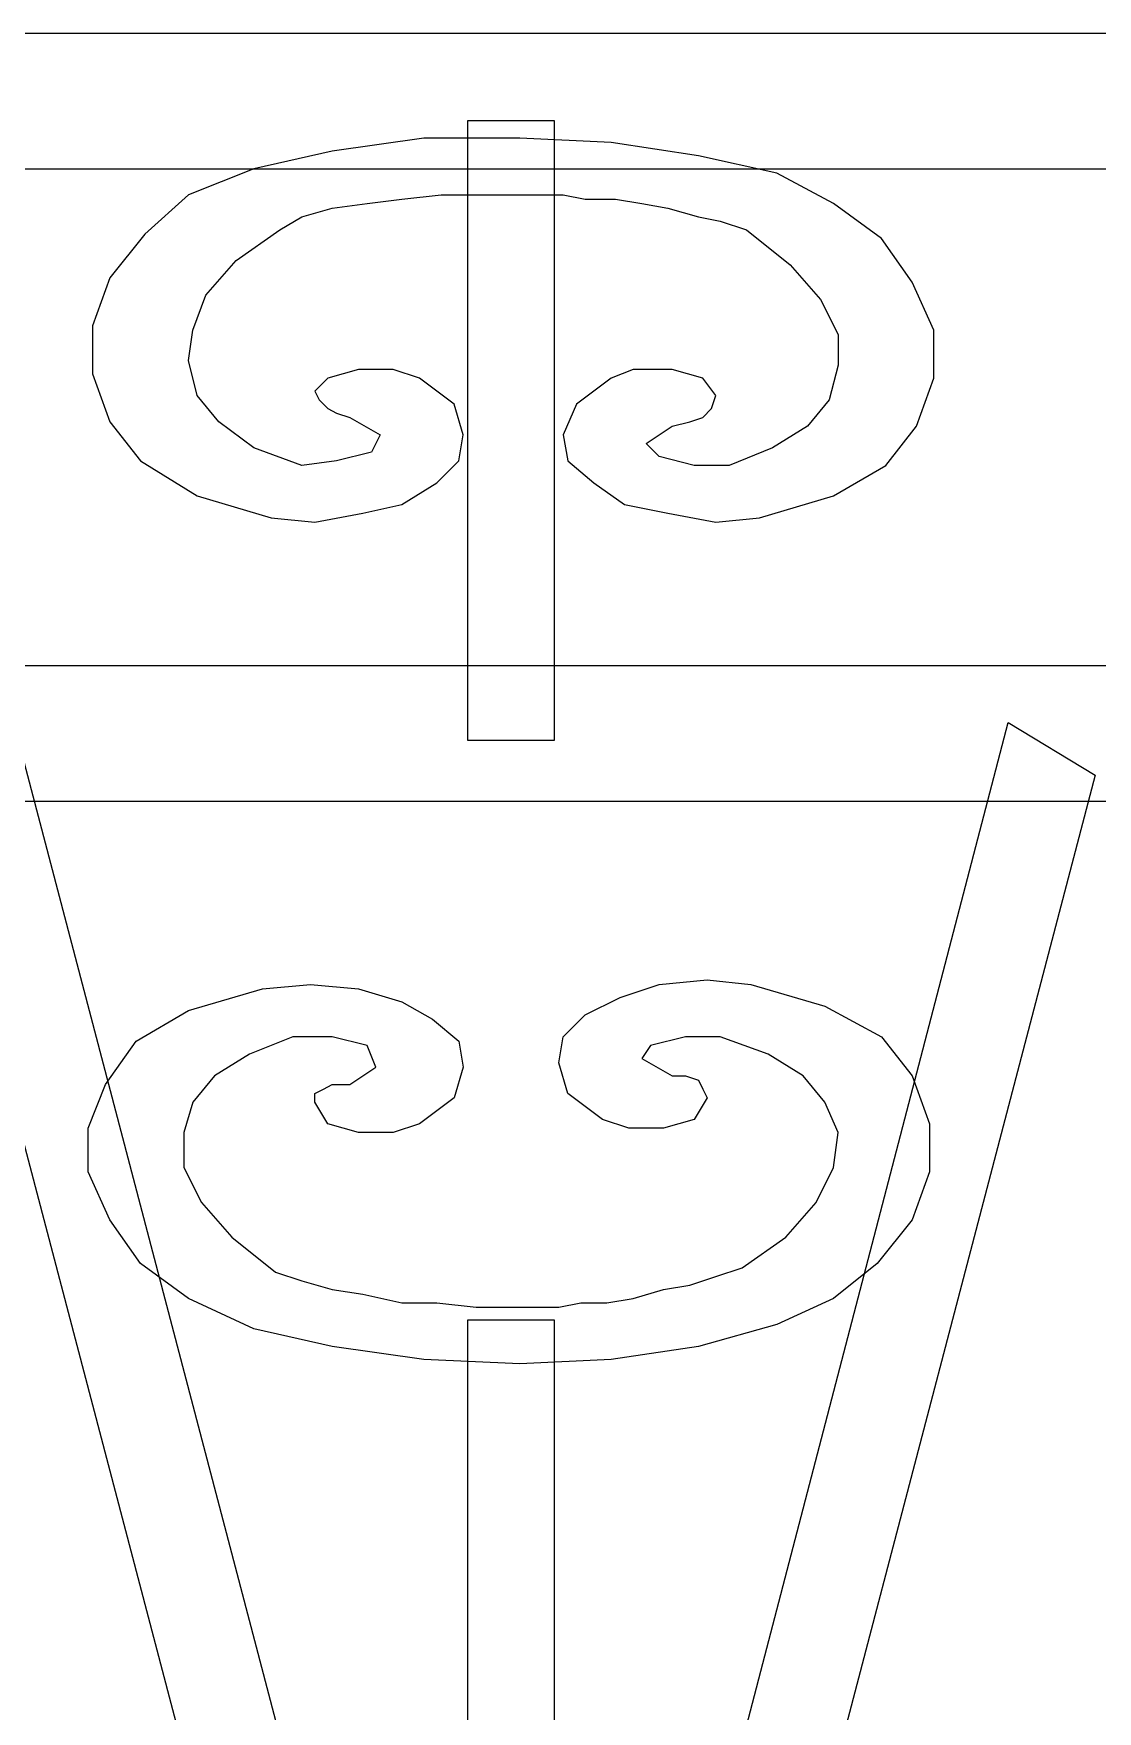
# Model space of a CAD drawing. Header units: centimetres. Extents: x -63 to 58, y -76 to 38.
# Drawn here: x -10.99 to 8.43, y 1.84 to 32.46 of the extents above; entities that cross this region are included whole.
import ezdxf

# ---------------------------------------------------------------- set-up
doc = ezdxf.new("R2010")
doc.units = ezdxf.units.CM
doc.header["$MEASUREMENT"] = 0
doc.layers.add('layer 1', color=7, linetype='Continuous')

msp = doc.modelspace()

# ---------------------------------------------------------------- linework, layer by layer
at = {"layer": 'layer 1', "color": 108}
for points, knots in [([(-55.91687, 32.4633), (-55.91687, 32.4633), (51.53055, 32.4633), (51.53055, 32.4633), (51.53055, 32.4633), (51.53055, 32.4633), (51.53055, 29.99599), (51.53055, 29.99599), (51.53055, 29.99599), (51.53055, 29.99599), (-55.91687, 29.99599), (-55.91687, 29.99599), (-55.91687, 29.99599), (-55.91687, 29.99599), (-55.91687, 32.4633), (-55.91687, 32.4633)], [0, 0, 0, 0, 0.25, 0.25, 0.25, 0.25, 0.5, 0.5, 0.5, 0.5, 0.75, 0.75, 0.75, 0.75, 1, 1, 1, 1]), ([(-3.06866, 30.87149), (-3.06866, 30.87149), (-1.47684, 30.87149), (-1.47684, 30.87149), (-1.47684, 30.87149), (-1.47684, 30.87149), (-1.47684, 19.56961), (-1.47684, 19.56961), (-1.47684, 19.56961), (-1.47684, 19.56961), (-3.06866, 19.56961), (-3.06866, 19.56961), (-3.06866, 19.56961), (-3.06866, 19.56961), (-3.06866, 30.87149), (-3.06866, 30.87149)], [0, 0, 0, 0, 0.25, 0.25, 0.25, 0.25, 0.5, 0.5, 0.5, 0.5, 0.75, 0.75, 0.75, 0.75, 1, 1, 1, 1]), ([(3.61696, 29.35927), (3.61696, 29.35927), (4.49246, 28.72254), (4.49246, 28.72254), (4.49246, 28.72254), (4.49246, 28.72254), (5.04959, 27.92664), (5.04959, 27.92664), (5.04959, 27.92664), (5.04959, 27.92664), (5.44755, 27.05114), (5.44755, 27.05114), (5.44755, 27.05114), (5.44755, 27.05114), (5.44755, 26.17564), (5.44755, 26.17564), (5.44755, 26.17564), (5.44755, 26.17564), (5.12918, 25.30014), (5.12918, 25.30014), (5.12918, 25.30014), (5.12918, 25.30014), (4.57205, 24.58383), (4.57205, 24.58383), (4.57205, 24.58383), (4.57205, 24.58383), (3.61696, 24.02669), (3.61696, 24.02669), (3.61696, 24.02669), (3.61696, 24.02669), (2.26392, 23.62874), (2.26392, 23.62874), (2.26392, 23.62874), (2.26392, 23.62874), (1.46801, 23.54915), (1.46801, 23.54915), (1.46801, 23.54915), (1.46801, 23.54915), (0.59251, 23.70833), (0.59251, 23.70833), (0.59251, 23.70833), (0.59251, 23.70833), (-0.20339, 23.86751), (-0.20339, 23.86751), (-0.20339, 23.86751), (-0.20339, 23.86751), (-0.76053, 24.26546), (-0.76053, 24.26546), (-0.76053, 24.26546), (-0.76053, 24.26546), (-1.23807, 24.66342), (-1.23807, 24.66342), (-1.23807, 24.66342), (-1.23807, 24.66342), (-1.31766, 25.14096), (-1.31766, 25.14096), (-1.31766, 25.14096), (-1.31766, 25.14096), (-1.07889, 25.6981), (-1.07889, 25.6981), (-1.07889, 25.6981), (-1.07889, 25.6981), (-0.44217, 26.17564), (-0.44217, 26.17564), (-0.44217, 26.17564), (-0.44217, 26.17564), (-0.04421, 26.33482), (-0.04421, 26.33482), (-0.04421, 26.33482), (-0.04421, 26.33482), (0.6721, 26.33482), (0.6721, 26.33482), (0.6721, 26.33482), (0.6721, 26.33482), (1.22924, 26.17564), (1.22924, 26.17564), (1.22924, 26.17564), (1.22924, 26.17564), (1.46801, 25.85728), (1.46801, 25.85728), (1.46801, 25.85728), (1.46801, 25.85728), (1.38842, 25.61851), (1.38842, 25.61851), (1.38842, 25.61851), (1.38842, 25.61851), (1.22924, 25.45932), (1.22924, 25.45932), (1.22924, 25.45932), (1.22924, 25.45932), (0.99047, 25.37973), (0.99047, 25.37973), (0.99047, 25.37973), (0.99047, 25.37973), (0.6721, 25.30014), (0.6721, 25.30014), (0.6721, 25.30014), (0.6721, 25.30014), (0.19456, 24.98178), (0.19456, 24.98178), (0.19456, 24.98178), (0.19456, 24.98178), (0.43333, 24.74301), (0.43333, 24.74301), (0.43333, 24.74301), (0.43333, 24.74301), (1.07006, 24.58383), (1.07006, 24.58383), (1.07006, 24.58383), (1.07006, 24.58383), (1.70678, 24.58383), (1.70678, 24.58383), (1.70678, 24.58383), (1.70678, 24.58383), (2.50269, 24.90219), (2.50269, 24.90219), (2.50269, 24.90219), (2.50269, 24.90219), (3.13942, 25.30014), (3.13942, 25.30014), (3.13942, 25.30014), (3.13942, 25.30014), (3.53737, 25.77769), (3.53737, 25.77769), (3.53737, 25.77769), (3.53737, 25.77769), (3.69655, 26.41441), (3.69655, 26.41441), (3.69655, 26.41441), (3.69655, 26.41441), (3.69655, 26.97155), (3.69655, 26.97155), (3.69655, 26.97155), (3.69655, 26.97155), (3.37819, 27.60827), (3.37819, 27.60827), (3.37819, 27.60827), (3.37819, 27.60827), (2.82105, 28.245), (2.82105, 28.245), (2.82105, 28.245), (2.82105, 28.245), (2.02515, 28.88172), (2.02515, 28.88172), (2.02515, 28.88172), (2.02515, 28.88172), (1.5476, 29.04091), (1.5476, 29.04091), (1.5476, 29.04091), (1.5476, 29.04091), (1.14965, 29.1205), (1.14965, 29.1205), (1.14965, 29.1205), (1.14965, 29.1205), (0.59251, 29.27968), (0.59251, 29.27968), (0.59251, 29.27968), (0.59251, 29.27968), (0.11497, 29.35927), (0.11497, 29.35927), (0.11497, 29.35927), (0.11497, 29.35927), (-0.36257, 29.43886), (-0.36257, 29.43886), (-0.36257, 29.43886), (-0.36257, 29.43886), (-0.91971, 29.43886), (-0.91971, 29.43886), (-0.91971, 29.43886), (-0.91971, 29.43886), (-1.31766, 29.51845), (-1.31766, 29.51845), (-1.31766, 29.51845), (-1.31766, 29.51845), (-1.79521, 29.51845), (-1.79521, 29.51845), (-1.79521, 29.51845), (-1.79521, 29.51845), (-1.79521, 29.51845), (-1.79521, 29.51845), (-1.79521, 29.51845), (-1.79521, 29.51845), (-1.79521, 29.51845), (-1.79521, 29.51845), (-1.79521, 29.51845), (-1.79521, 29.51845), (-1.79521, 29.51845), (-1.79521, 29.51845), (-1.79521, 29.51845), (-1.79521, 29.51845), (-1.79521, 29.51845), (-1.79521, 29.51845), (-1.79521, 29.51845), (-1.79521, 29.51845), (-2.27275, 29.51845), (-2.27275, 29.51845), (-2.27275, 29.51845), (-2.27275, 29.51845), (-2.90948, 29.51845), (-2.90948, 29.51845), (-2.90948, 29.51845), (-2.90948, 29.51845), (-3.5462, 29.51845), (-3.5462, 29.51845), (-3.5462, 29.51845), (-3.5462, 29.51845), (-4.26252, 29.43886), (-4.26252, 29.43886), (-4.26252, 29.43886), (-4.26252, 29.43886), (-4.89924, 29.35927), (-4.89924, 29.35927), (-4.89924, 29.35927), (-4.89924, 29.35927), (-5.53597, 29.27968), (-5.53597, 29.27968), (-5.53597, 29.27968), (-5.53597, 29.27968), (-6.0931, 29.1205), (-6.0931, 29.1205), (-6.0931, 29.1205), (-6.0931, 29.1205), (-6.49106, 28.88172), (-6.49106, 28.88172), (-6.49106, 28.88172), (-6.49106, 28.88172), (-7.28696, 28.32459), (-7.28696, 28.32459), (-7.28696, 28.32459), (-7.28696, 28.32459), (-7.8441, 27.68786), (-7.8441, 27.68786), (-7.8441, 27.68786), (-7.8441, 27.68786), (-8.08287, 27.05114), (-8.08287, 27.05114), (-8.08287, 27.05114), (-8.08287, 27.05114), (-8.16246, 26.494), (-8.16246, 26.494), (-8.16246, 26.494), (-8.16246, 26.494), (-8.00328, 25.85728), (-8.00328, 25.85728), (-8.00328, 25.85728), (-8.00328, 25.85728), (-7.60533, 25.37973), (-7.60533, 25.37973), (-7.60533, 25.37973), (-7.60533, 25.37973), (-6.9686, 24.90219), (-6.9686, 24.90219), (-6.9686, 24.90219), (-6.9686, 24.90219), (-6.0931, 24.58383), (-6.0931, 24.58383), (-6.0931, 24.58383), (-6.0931, 24.58383), (-5.45638, 24.66342), (-5.45638, 24.66342), (-5.45638, 24.66342), (-5.45638, 24.66342), (-4.81965, 24.8226), (-4.81965, 24.8226), (-4.81965, 24.8226), (-4.81965, 24.8226), (-4.66047, 25.14096), (-4.66047, 25.14096), (-4.66047, 25.14096), (-4.66047, 25.14096), (-5.21761, 25.45932), (-5.21761, 25.45932), (-5.21761, 25.45932), (-5.21761, 25.45932), (-5.45638, 25.53891), (-5.45638, 25.53891), (-5.45638, 25.53891), (-5.45638, 25.53891), (-5.61556, 25.61851), (-5.61556, 25.61851), (-5.61556, 25.61851), (-5.61556, 25.61851), (-5.77474, 25.77769), (-5.77474, 25.77769), (-5.77474, 25.77769), (-5.77474, 25.77769), (-5.85433, 25.93687), (-5.85433, 25.93687), (-5.85433, 25.93687), (-5.85433, 25.93687), (-5.61556, 26.17564), (-5.61556, 26.17564), (-5.61556, 26.17564), (-5.61556, 26.17564), (-5.05842, 26.33482), (-5.05842, 26.33482), (-5.05842, 26.33482), (-5.05842, 26.33482), (-4.4217, 26.33482), (-4.4217, 26.33482), (-4.4217, 26.33482), (-4.4217, 26.33482), (-3.94416, 26.17564), (-3.94416, 26.17564), (-3.94416, 26.17564), (-3.94416, 26.17564), (-3.30743, 25.6981), (-3.30743, 25.6981), (-3.30743, 25.6981), (-3.30743, 25.6981), (-3.14825, 25.14096), (-3.14825, 25.14096), (-3.14825, 25.14096), (-3.14825, 25.14096), (-3.22784, 24.66342), (-3.22784, 24.66342), (-3.22784, 24.66342), (-3.22784, 24.66342), (-3.62579, 24.26546), (-3.62579, 24.26546), (-3.62579, 24.26546), (-3.62579, 24.26546), (-4.26252, 23.86751), (-4.26252, 23.86751), (-4.26252, 23.86751), (-4.26252, 23.86751), (-4.97883, 23.70833), (-4.97883, 23.70833), (-4.97883, 23.70833), (-4.97883, 23.70833), (-5.85433, 23.54915), (-5.85433, 23.54915), (-5.85433, 23.54915), (-5.85433, 23.54915), (-6.65024, 23.62874), (-6.65024, 23.62874), (-6.65024, 23.62874), (-6.65024, 23.62874), (-8.00328, 24.02669), (-8.00328, 24.02669), (-8.00328, 24.02669), (-8.00328, 24.02669), (-9.03796, 24.66342), (-9.03796, 24.66342), (-9.03796, 24.66342), (-9.03796, 24.66342), (-9.59509, 25.37973), (-9.59509, 25.37973), (-9.59509, 25.37973), (-9.59509, 25.37973), (-9.91346, 26.25523), (-9.91346, 26.25523), (-9.91346, 26.25523), (-9.91346, 26.25523), (-9.91346, 27.13073), (-9.91346, 27.13073), (-9.91346, 27.13073), (-9.91346, 27.13073), (-9.59509, 28.00623), (-9.59509, 28.00623), (-9.59509, 28.00623), (-9.59509, 28.00623), (-8.95837, 28.80213), (-8.95837, 28.80213), (-8.95837, 28.80213), (-8.95837, 28.80213), (-8.16246, 29.51845), (-8.16246, 29.51845), (-8.16246, 29.51845), (-8.16246, 29.51845), (-6.9686, 29.99599), (-6.9686, 29.99599), (-6.9686, 29.99599), (-6.9686, 29.99599), (-5.53597, 30.31436), (-5.53597, 30.31436), (-5.53597, 30.31436), (-5.53597, 30.31436), (-3.86456, 30.55313), (-3.86456, 30.55313), (-3.86456, 30.55313), (-3.86456, 30.55313), (-2.11357, 30.55313), (-2.11357, 30.55313), (-2.11357, 30.55313), (-2.11357, 30.55313), (-0.44217, 30.47354), (-0.44217, 30.47354), (-0.44217, 30.47354), (-0.44217, 30.47354), (1.14965, 30.23477), (1.14965, 30.23477), (1.14965, 30.23477), (1.14965, 30.23477), (2.58228, 29.9164), (2.58228, 29.9164), (2.58228, 29.9164), (2.58228, 29.9164), (3.61696, 29.35927), (3.61696, 29.35927)], [0, 0, 0, 0, 0.01, 0.01, 0.01, 0.01, 0.02, 0.02, 0.02, 0.02, 0.03, 0.03, 0.03, 0.03, 0.04, 0.04, 0.04, 0.04, 0.05, 0.05, 0.05, 0.05, 0.06, 0.06, 0.06, 0.06, 0.07, 0.07, 0.07, 0.07, 0.08, 0.08, 0.08, 0.08, 0.09, 0.09, 0.09, 0.09, 0.1, 0.1, 0.1, 0.1, 0.11, 0.11, 0.11, 0.11, 0.12, 0.12, 0.12, 0.12, 0.13, 0.13, 0.13, 0.13, 0.14, 0.14, 0.14, 0.14, 0.15, 0.15, 0.15, 0.15, 0.16, 0.16, 0.16, 0.16, 0.17, 0.17, 0.17, 0.17, 0.18, 0.18, 0.18, 0.18, 0.19, 0.19, 0.19, 0.19, 0.2, 0.2, 0.2, 0.2, 0.21, 0.21, 0.21, 0.21, 0.22, 0.22, 0.22, 0.22, 0.23, 0.23, 0.23, 0.23, 0.24, 0.24, 0.24, 0.24, 0.25, 0.25, 0.25, 0.25, 0.26, 0.26, 0.26, 0.26, 0.27, 0.27, 0.27, 0.27, 0.28, 0.28, 0.28, 0.28, 0.29, 0.29, 0.29, 0.29, 0.3, 0.3, 0.3, 0.3, 0.31, 0.31, 0.31, 0.31, 0.32, 0.32, 0.32, 0.32, 0.33, 0.33, 0.33, 0.33, 0.34, 0.34, 0.34, 0.34, 0.35, 0.35, 0.35, 0.35, 0.36, 0.36, 0.36, 0.36, 0.37, 0.37, 0.37, 0.37, 0.38, 0.38, 0.38, 0.38, 0.39, 0.39, 0.39, 0.39, 0.4, 0.4, 0.4, 0.4, 0.41, 0.41, 0.41, 0.41, 0.42, 0.42, 0.42, 0.42, 0.43, 0.43, 0.43, 0.43, 0.44, 0.44, 0.44, 0.44, 0.45, 0.45, 0.45, 0.45, 0.46, 0.46, 0.46, 0.46, 0.47, 0.47, 0.47, 0.47, 0.48, 0.48, 0.48, 0.48, 0.49, 0.49, 0.49, 0.49, 0.5, 0.5, 0.5, 0.5, 0.51, 0.51, 0.51, 0.51, 0.52, 0.52, 0.52, 0.52, 0.53, 0.53, 0.53, 0.53, 0.54, 0.54, 0.54, 0.54, 0.55, 0.55, 0.55, 0.55, 0.56, 0.56, 0.56, 0.56, 0.57, 0.57, 0.57, 0.57, 0.58, 0.58, 0.58, 0.58, 0.59, 0.59, 0.59, 0.59, 0.6, 0.6, 0.6, 0.6, 0.61, 0.61, 0.61, 0.61, 0.62, 0.62, 0.62, 0.62, 0.63, 0.63, 0.63, 0.63, 0.64, 0.64, 0.64, 0.64, 0.65, 0.65, 0.65, 0.65, 0.66, 0.66, 0.66, 0.66, 0.67, 0.67, 0.67, 0.67, 0.68, 0.68, 0.68, 0.68, 0.69, 0.69, 0.69, 0.69, 0.7, 0.7, 0.7, 0.7, 0.71, 0.71, 0.71, 0.71, 0.72, 0.72, 0.72, 0.72, 0.73, 0.73, 0.73, 0.73, 0.74, 0.74, 0.74, 0.74, 0.75, 0.75, 0.75, 0.75, 0.76, 0.76, 0.76, 0.76, 0.77, 0.77, 0.77, 0.77, 0.78, 0.78, 0.78, 0.78, 0.79, 0.79, 0.79, 0.79, 0.8, 0.8, 0.8, 0.8, 0.81, 0.81, 0.81, 0.81, 0.82, 0.82, 0.82, 0.82, 0.83, 0.83, 0.83, 0.83, 0.84, 0.84, 0.84, 0.84, 0.85, 0.85, 0.85, 0.85, 0.86, 0.86, 0.86, 0.86, 0.87, 0.87, 0.87, 0.87, 0.88, 0.88, 0.88, 0.88, 0.89, 0.89, 0.89, 0.89, 0.9, 0.9, 0.9, 0.9, 0.91, 0.91, 0.91, 0.91, 0.92, 0.92, 0.92, 0.92, 0.93, 0.93, 0.93, 0.93, 0.94, 0.94, 0.94, 0.94, 0.95, 0.95, 0.95, 0.95, 0.96, 0.96, 0.96, 0.96, 0.97, 0.97, 0.97, 0.97, 0.98, 0.98, 0.98, 0.98, 0.99, 0.99, 0.99, 0.99, 1, 1, 1, 1]), ([(-55.6781, 20.92265), (-55.6781, 20.92265), (51.53055, 20.92265), (51.53055, 20.92265), (51.53055, 20.92265), (51.53055, 20.92265), (51.53055, 18.45534), (51.53055, 18.45534), (51.53055, 18.45534), (51.53055, 18.45534), (-55.6781, 18.45534), (-55.6781, 18.45534), (-55.6781, 18.45534), (-55.6781, 18.45534), (-55.6781, 20.92265), (-55.6781, 20.92265)], [0, 0, 0, 0, 0.25, 0.25, 0.25, 0.25, 0.5, 0.5, 0.5, 0.5, 0.75, 0.75, 0.75, 0.75, 1, 1, 1, 1]), ([(-12.9379, 18.93289), (-12.9379, 18.93289), (-11.34609, 19.88798), (-11.34609, 19.88798), (-11.34609, 19.88798), (-11.34609, 19.88798), (7.91486, -53.49464), (7.91486, -53.49464), (7.91486, -53.49464), (7.91486, -53.49464), (6.32304, -54.37014), (6.32304, -54.37014), (6.32304, -54.37014), (6.32304, -54.37014), (-12.9379, 18.93289), (-12.9379, 18.93289)], [0, 0, 0, 0, 0.25, 0.25, 0.25, 0.25, 0.5, 0.5, 0.5, 0.5, 0.75, 0.75, 0.75, 0.75, 1, 1, 1, 1]), ([(8.3924, 18.93289), (8.3924, 18.93289), (6.80059, 19.88798), (6.80059, 19.88798), (6.80059, 19.88798), (6.80059, 19.88798), (-12.38077, -53.65382), (-12.38077, -53.65382), (-12.38077, -53.65382), (-12.38077, -53.65382), (-10.86855, -54.52932), (-10.86855, -54.52932), (-10.86855, -54.52932), (-10.86855, -54.52932), (8.3924, 18.93289), (8.3924, 18.93289)], [0, 0, 0, 0, 0.25, 0.25, 0.25, 0.25, 0.5, 0.5, 0.5, 0.5, 0.75, 0.75, 0.75, 0.75, 1, 1, 1, 1]), ([(28.60844, 18.93289), (28.60844, 18.93289), (27.01662, 19.80839), (27.01662, 19.80839), (27.01662, 19.80839), (27.01662, 19.80839), (7.91486, -53.73341), (7.91486, -53.73341), (7.91486, -53.73341), (7.91486, -53.73341), (9.58626, -54.76809), (9.58626, -54.76809), (9.58626, -54.76809), (9.58626, -54.76809), (28.60844, 18.93289), (28.60844, 18.93289)], [0, 0, 0, 0, 0.25, 0.25, 0.25, 0.25, 0.5, 0.5, 0.5, 0.5, 0.75, 0.75, 0.75, 0.75, 1, 1, 1, 1]), ([(3.61696, 9.38201), (3.61696, 9.38201), (4.41287, 10.01873), (4.41287, 10.01873), (4.41287, 10.01873), (4.41287, 10.01873), (5.04959, 10.81464), (5.04959, 10.81464), (5.04959, 10.81464), (5.04959, 10.81464), (5.36796, 11.69014), (5.36796, 11.69014), (5.36796, 11.69014), (5.36796, 11.69014), (5.36796, 12.56563), (5.36796, 12.56563), (5.36796, 12.56563), (5.36796, 12.56563), (5.04959, 13.44113), (5.04959, 13.44113), (5.04959, 13.44113), (5.04959, 13.44113), (4.49246, 14.15745), (4.49246, 14.15745), (4.49246, 14.15745), (4.49246, 14.15745), (3.45778, 14.71458), (3.45778, 14.71458), (3.45778, 14.71458), (3.45778, 14.71458), (2.10474, 15.11253), (2.10474, 15.11253), (2.10474, 15.11253), (2.10474, 15.11253), (1.30883, 15.19213), (1.30883, 15.19213), (1.30883, 15.19213), (1.30883, 15.19213), (0.43333, 15.11253), (0.43333, 15.11253), (0.43333, 15.11253), (0.43333, 15.11253), (-0.28298, 14.87376), (-0.28298, 14.87376), (-0.28298, 14.87376), (-0.28298, 14.87376), (-0.91971, 14.5554), (-0.91971, 14.5554), (-0.91971, 14.5554), (-0.91971, 14.5554), (-1.31766, 14.15745), (-1.31766, 14.15745), (-1.31766, 14.15745), (-1.31766, 14.15745), (-1.39725, 13.6799), (-1.39725, 13.6799), (-1.39725, 13.6799), (-1.39725, 13.6799), (-1.23807, 13.12277), (-1.23807, 13.12277), (-1.23807, 13.12277), (-1.23807, 13.12277), (-0.60135, 12.64522), (-0.60135, 12.64522), (-0.60135, 12.64522), (-0.60135, 12.64522), (-0.1238, 12.48604), (-0.1238, 12.48604), (-0.1238, 12.48604), (-0.1238, 12.48604), (0.51292, 12.48604), (0.51292, 12.48604), (0.51292, 12.48604), (0.51292, 12.48604), (1.07006, 12.64522), (1.07006, 12.64522), (1.07006, 12.64522), (1.07006, 12.64522), (1.30883, 13.04318), (1.30883, 13.04318), (1.30883, 13.04318), (1.30883, 13.04318), (1.22924, 13.20236), (1.22924, 13.20236), (1.22924, 13.20236), (1.22924, 13.20236), (1.14965, 13.36154), (1.14965, 13.36154), (1.14965, 13.36154), (1.14965, 13.36154), (0.91088, 13.44113), (0.91088, 13.44113), (0.91088, 13.44113), (0.91088, 13.44113), (0.6721, 13.44113), (0.6721, 13.44113), (0.6721, 13.44113), (0.6721, 13.44113), (0.11497, 13.75949), (0.11497, 13.75949), (0.11497, 13.75949), (0.11497, 13.75949), (0.27415, 13.99827), (0.27415, 13.99827), (0.27415, 13.99827), (0.27415, 13.99827), (0.91088, 14.15745), (0.91088, 14.15745), (0.91088, 14.15745), (0.91088, 14.15745), (1.5476, 14.15745), (1.5476, 14.15745), (1.5476, 14.15745), (1.5476, 14.15745), (2.4231, 13.83908), (2.4231, 13.83908), (2.4231, 13.83908), (2.4231, 13.83908), (3.05983, 13.44113), (3.05983, 13.44113), (3.05983, 13.44113), (3.05983, 13.44113), (3.45778, 12.96359), (3.45778, 12.96359), (3.45778, 12.96359), (3.45778, 12.96359), (3.69655, 12.40645), (3.69655, 12.40645), (3.69655, 12.40645), (3.69655, 12.40645), (3.61696, 11.76973), (3.61696, 11.76973), (3.61696, 11.76973), (3.61696, 11.76973), (3.2986, 11.133), (3.2986, 11.133), (3.2986, 11.133), (3.2986, 11.133), (2.74146, 10.49627), (2.74146, 10.49627), (2.74146, 10.49627), (2.74146, 10.49627), (1.94556, 9.93914), (1.94556, 9.93914), (1.94556, 9.93914), (1.94556, 9.93914), (1.46801, 9.77996), (1.46801, 9.77996), (1.46801, 9.77996), (1.46801, 9.77996), (0.99047, 9.62078), (0.99047, 9.62078), (0.99047, 9.62078), (0.99047, 9.62078), (0.51292, 9.54119), (0.51292, 9.54119), (0.51292, 9.54119), (0.51292, 9.54119), (-0.04421, 9.38201), (-0.04421, 9.38201), (-0.04421, 9.38201), (-0.04421, 9.38201), (-0.52176, 9.30241), (-0.52176, 9.30241), (-0.52176, 9.30241), (-0.52176, 9.30241), (-0.9993, 9.30241), (-0.9993, 9.30241), (-0.9993, 9.30241), (-0.9993, 9.30241), (-1.39725, 9.22282), (-1.39725, 9.22282), (-1.39725, 9.22282), (-1.39725, 9.22282), (-1.79521, 9.22282), (-1.79521, 9.22282), (-1.79521, 9.22282), (-1.79521, 9.22282), (-1.79521, 9.22282), (-1.79521, 9.22282), (-1.79521, 9.22282), (-1.79521, 9.22282), (-1.79521, 9.22282), (-1.79521, 9.22282), (-1.79521, 9.22282), (-1.79521, 9.22282), (-1.79521, 9.22282), (-1.79521, 9.22282), (-1.79521, 9.22282), (-1.79521, 9.22282), (-1.79521, 9.22282), (-1.79521, 9.22282), (-1.79521, 9.22282), (-1.79521, 9.22282), (-2.35234, 9.22282), (-2.35234, 9.22282), (-2.35234, 9.22282), (-2.35234, 9.22282), (-2.90948, 9.22282), (-2.90948, 9.22282), (-2.90948, 9.22282), (-2.90948, 9.22282), (-3.62579, 9.30241), (-3.62579, 9.30241), (-3.62579, 9.30241), (-3.62579, 9.30241), (-4.26252, 9.30241), (-4.26252, 9.30241), (-4.26252, 9.30241), (-4.26252, 9.30241), (-4.97883, 9.4616), (-4.97883, 9.4616), (-4.97883, 9.4616), (-4.97883, 9.4616), (-5.53597, 9.54119), (-5.53597, 9.54119), (-5.53597, 9.54119), (-5.53597, 9.54119), (-6.0931, 9.70037), (-6.0931, 9.70037), (-6.0931, 9.70037), (-6.0931, 9.70037), (-6.57065, 9.85955), (-6.57065, 9.85955), (-6.57065, 9.85955), (-6.57065, 9.85955), (-7.36655, 10.49627), (-7.36655, 10.49627), (-7.36655, 10.49627), (-7.36655, 10.49627), (-7.92369, 11.133), (-7.92369, 11.133), (-7.92369, 11.133), (-7.92369, 11.133), (-8.24205, 11.76973), (-8.24205, 11.76973), (-8.24205, 11.76973), (-8.24205, 11.76973), (-8.24205, 12.40645), (-8.24205, 12.40645), (-8.24205, 12.40645), (-8.24205, 12.40645), (-8.08287, 12.96359), (-8.08287, 12.96359), (-8.08287, 12.96359), (-8.08287, 12.96359), (-7.68492, 13.44113), (-7.68492, 13.44113), (-7.68492, 13.44113), (-7.68492, 13.44113), (-7.04819, 13.83908), (-7.04819, 13.83908), (-7.04819, 13.83908), (-7.04819, 13.83908), (-6.25229, 14.15745), (-6.25229, 14.15745), (-6.25229, 14.15745), (-6.25229, 14.15745), (-5.53597, 14.15745), (-5.53597, 14.15745), (-5.53597, 14.15745), (-5.53597, 14.15745), (-4.89924, 13.99827), (-4.89924, 13.99827), (-4.89924, 13.99827), (-4.89924, 13.99827), (-4.74006, 13.60031), (-4.74006, 13.60031), (-4.74006, 13.60031), (-4.74006, 13.60031), (-5.21761, 13.28195), (-5.21761, 13.28195), (-5.21761, 13.28195), (-5.21761, 13.28195), (-5.53597, 13.28195), (-5.53597, 13.28195), (-5.53597, 13.28195), (-5.53597, 13.28195), (-5.69515, 13.20236), (-5.69515, 13.20236), (-5.69515, 13.20236), (-5.69515, 13.20236), (-5.85433, 13.12277), (-5.85433, 13.12277), (-5.85433, 13.12277), (-5.85433, 13.12277), (-5.85433, 12.96359), (-5.85433, 12.96359), (-5.85433, 12.96359), (-5.85433, 12.96359), (-5.61556, 12.56563), (-5.61556, 12.56563), (-5.61556, 12.56563), (-5.61556, 12.56563), (-5.05842, 12.40645), (-5.05842, 12.40645), (-5.05842, 12.40645), (-5.05842, 12.40645), (-4.4217, 12.40645), (-4.4217, 12.40645), (-4.4217, 12.40645), (-4.4217, 12.40645), (-3.94416, 12.56563), (-3.94416, 12.56563), (-3.94416, 12.56563), (-3.94416, 12.56563), (-3.30743, 13.04318), (-3.30743, 13.04318), (-3.30743, 13.04318), (-3.30743, 13.04318), (-3.14825, 13.60031), (-3.14825, 13.60031), (-3.14825, 13.60031), (-3.14825, 13.60031), (-3.22784, 14.07786), (-3.22784, 14.07786), (-3.22784, 14.07786), (-3.22784, 14.07786), (-3.70538, 14.47581), (-3.70538, 14.47581), (-3.70538, 14.47581), (-3.70538, 14.47581), (-4.26252, 14.79417), (-4.26252, 14.79417), (-4.26252, 14.79417), (-4.26252, 14.79417), (-5.05842, 15.03294), (-5.05842, 15.03294), (-5.05842, 15.03294), (-5.05842, 15.03294), (-5.93392, 15.11253), (-5.93392, 15.11253), (-5.93392, 15.11253), (-5.93392, 15.11253), (-6.80942, 15.03294), (-6.80942, 15.03294), (-6.80942, 15.03294), (-6.80942, 15.03294), (-8.16246, 14.63499), (-8.16246, 14.63499), (-8.16246, 14.63499), (-8.16246, 14.63499), (-9.11755, 14.07786), (-9.11755, 14.07786), (-9.11755, 14.07786), (-9.11755, 14.07786), (-9.67468, 13.28195), (-9.67468, 13.28195), (-9.67468, 13.28195), (-9.67468, 13.28195), (-9.99305, 12.48604), (-9.99305, 12.48604), (-9.99305, 12.48604), (-9.99305, 12.48604), (-9.99305, 11.69014), (-9.99305, 11.69014), (-9.99305, 11.69014), (-9.99305, 11.69014), (-9.59509, 10.81464), (-9.59509, 10.81464), (-9.59509, 10.81464), (-9.59509, 10.81464), (-9.03796, 10.01873), (-9.03796, 10.01873), (-9.03796, 10.01873), (-9.03796, 10.01873), (-8.16246, 9.38201), (-8.16246, 9.38201), (-8.16246, 9.38201), (-8.16246, 9.38201), (-6.9686, 8.82487), (-6.9686, 8.82487), (-6.9686, 8.82487), (-6.9686, 8.82487), (-5.53597, 8.50651), (-5.53597, 8.50651), (-5.53597, 8.50651), (-5.53597, 8.50651), (-3.86456, 8.26774), (-3.86456, 8.26774), (-3.86456, 8.26774), (-3.86456, 8.26774), (-2.11357, 8.18814), (-2.11357, 8.18814), (-2.11357, 8.18814), (-2.11357, 8.18814), (-0.44217, 8.26774), (-0.44217, 8.26774), (-0.44217, 8.26774), (-0.44217, 8.26774), (1.14965, 8.50651), (1.14965, 8.50651), (1.14965, 8.50651), (1.14965, 8.50651), (2.58228, 8.90446), (2.58228, 8.90446), (2.58228, 8.90446), (2.58228, 8.90446), (3.61696, 9.38201), (3.61696, 9.38201)], [0, 0, 0, 0, 0.01, 0.01, 0.01, 0.01, 0.02, 0.02, 0.02, 0.02, 0.03, 0.03, 0.03, 0.03, 0.04, 0.04, 0.04, 0.04, 0.05, 0.05, 0.05, 0.05, 0.06, 0.06, 0.06, 0.06, 0.07, 0.07, 0.07, 0.07, 0.08, 0.08, 0.08, 0.08, 0.09, 0.09, 0.09, 0.09, 0.1, 0.1, 0.1, 0.1, 0.11, 0.11, 0.11, 0.11, 0.12, 0.12, 0.12, 0.12, 0.13, 0.13, 0.13, 0.13, 0.14, 0.14, 0.14, 0.14, 0.15, 0.15, 0.15, 0.15, 0.16, 0.16, 0.16, 0.16, 0.17, 0.17, 0.17, 0.17, 0.18, 0.18, 0.18, 0.18, 0.19, 0.19, 0.19, 0.19, 0.2, 0.2, 0.2, 0.2, 0.21, 0.21, 0.21, 0.21, 0.22, 0.22, 0.22, 0.22, 0.23, 0.23, 0.23, 0.23, 0.24, 0.24, 0.24, 0.24, 0.25, 0.25, 0.25, 0.25, 0.26, 0.26, 0.26, 0.26, 0.27, 0.27, 0.27, 0.27, 0.28, 0.28, 0.28, 0.28, 0.29, 0.29, 0.29, 0.29, 0.3, 0.3, 0.3, 0.3, 0.31, 0.31, 0.31, 0.31, 0.32, 0.32, 0.32, 0.32, 0.33, 0.33, 0.33, 0.33, 0.34, 0.34, 0.34, 0.34, 0.35, 0.35, 0.35, 0.35, 0.36, 0.36, 0.36, 0.36, 0.37, 0.37, 0.37, 0.37, 0.38, 0.38, 0.38, 0.38, 0.39, 0.39, 0.39, 0.39, 0.4, 0.4, 0.4, 0.4, 0.41, 0.41, 0.41, 0.41, 0.42, 0.42, 0.42, 0.42, 0.43, 0.43, 0.43, 0.43, 0.44, 0.44, 0.44, 0.44, 0.45, 0.45, 0.45, 0.45, 0.46, 0.46, 0.46, 0.46, 0.47, 0.47, 0.47, 0.47, 0.48, 0.48, 0.48, 0.48, 0.49, 0.49, 0.49, 0.49, 0.5, 0.5, 0.5, 0.5, 0.51, 0.51, 0.51, 0.51, 0.52, 0.52, 0.52, 0.52, 0.53, 0.53, 0.53, 0.53, 0.54, 0.54, 0.54, 0.54, 0.55, 0.55, 0.55, 0.55, 0.56, 0.56, 0.56, 0.56, 0.57, 0.57, 0.57, 0.57, 0.58, 0.58, 0.58, 0.58, 0.59, 0.59, 0.59, 0.59, 0.6, 0.6, 0.6, 0.6, 0.61, 0.61, 0.61, 0.61, 0.62, 0.62, 0.62, 0.62, 0.63, 0.63, 0.63, 0.63, 0.64, 0.64, 0.64, 0.64, 0.65, 0.65, 0.65, 0.65, 0.66, 0.66, 0.66, 0.66, 0.67, 0.67, 0.67, 0.67, 0.68, 0.68, 0.68, 0.68, 0.69, 0.69, 0.69, 0.69, 0.7, 0.7, 0.7, 0.7, 0.71, 0.71, 0.71, 0.71, 0.72, 0.72, 0.72, 0.72, 0.73, 0.73, 0.73, 0.73, 0.74, 0.74, 0.74, 0.74, 0.75, 0.75, 0.75, 0.75, 0.76, 0.76, 0.76, 0.76, 0.77, 0.77, 0.77, 0.77, 0.78, 0.78, 0.78, 0.78, 0.79, 0.79, 0.79, 0.79, 0.8, 0.8, 0.8, 0.8, 0.81, 0.81, 0.81, 0.81, 0.82, 0.82, 0.82, 0.82, 0.83, 0.83, 0.83, 0.83, 0.84, 0.84, 0.84, 0.84, 0.85, 0.85, 0.85, 0.85, 0.86, 0.86, 0.86, 0.86, 0.87, 0.87, 0.87, 0.87, 0.88, 0.88, 0.88, 0.88, 0.89, 0.89, 0.89, 0.89, 0.9, 0.9, 0.9, 0.9, 0.91, 0.91, 0.91, 0.91, 0.92, 0.92, 0.92, 0.92, 0.93, 0.93, 0.93, 0.93, 0.94, 0.94, 0.94, 0.94, 0.95, 0.95, 0.95, 0.95, 0.96, 0.96, 0.96, 0.96, 0.97, 0.97, 0.97, 0.97, 0.98, 0.98, 0.98, 0.98, 0.99, 0.99, 0.99, 0.99, 1, 1, 1, 1]), ([(-3.06866, 8.98405), (-3.06866, 8.98405), (-1.47684, 8.98405), (-1.47684, 8.98405), (-1.47684, 8.98405), (-1.47684, 8.98405), (-1.47684, -14.81356), (-1.47684, -14.81356), (-1.47684, -14.81356), (-1.47684, -14.81356), (-3.06866, -14.81356), (-3.06866, -14.81356), (-3.06866, -14.81356), (-3.06866, -14.81356), (-3.06866, 8.98405), (-3.06866, 8.98405)], [0, 0, 0, 0, 0.25, 0.25, 0.25, 0.25, 0.5, 0.5, 0.5, 0.5, 0.75, 0.75, 0.75, 0.75, 1, 1, 1, 1])]:
    msp.add_open_spline(points, degree=3, knots=knots, dxfattribs=at)

doc.saveas('drawing.dxf')
